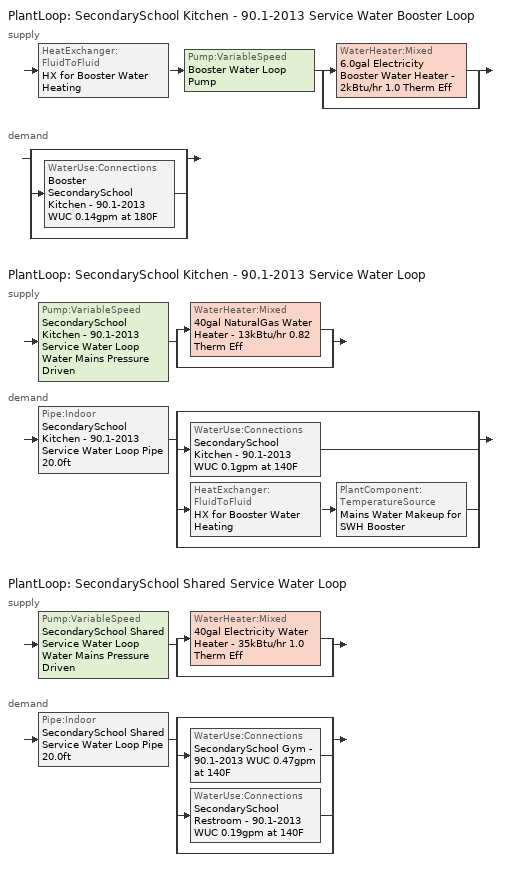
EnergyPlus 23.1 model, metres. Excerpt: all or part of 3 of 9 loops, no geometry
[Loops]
PlantLoop 'SecondarySchool Kitchen - 90.1-2013 Service Water Booster Loop'
 supply: HeatExchanger:FluidToFluid 'HX for Booster Water Heating' > Pump:VariableSpeed 'Booster Water Loop Pump' > split
  | WaterHeater:Mixed '6.0gal Electricity Booster Water Heater - 2kBtu/hr 1.0 Therm Eff'
  | bypass
 demand: split
  | bypass
  | WaterUse:Connections 'Booster SecondarySchool Kitchen - 90.1-2013 WUC 0.14gpm at 180F'
  | bypass
PlantLoop 'SecondarySchool Kitchen - 90.1-2013 Service Water Loop'
 supply: Pump:VariableSpeed 'SecondarySchool Kitchen - 90.1-2013 Service Water Loop Water Mains Pressure Driven' > split
  | WaterHeater:Mixed '40gal NaturalGas Water Heater - 13kBtu/hr 0.82 Therm Eff'
  | bypass
 demand: Pipe:Indoor 'SecondarySchool Kitchen - 90.1-2013 Service Water Loop Pipe 20.0ft' > split
  | bypass
  | WaterUse:Connections 'SecondarySchool Kitchen - 90.1-2013 WUC 0.1gpm at 140F'
  | HeatExchanger:FluidToFluid 'HX for Booster Water Heating' > PlantComponent:TemperatureSource 'Mains Water Makeup for SWH Booster'
  | bypass
PlantLoop 'SecondarySchool Shared Service Water Loop'
 supply: Pump:VariableSpeed 'SecondarySchool Shared Service Water Loop Water Mains Pressure Driven' > split
  | WaterHeater:Mixed '40gal Electricity Water Heater - 35kBtu/hr 1.0 Therm Eff'
  | bypass
 demand: Pipe:Indoor 'SecondarySchool Shared Service Water Loop Pipe 20.0ft' > split
  | bypass
  | WaterUse:Connections 'SecondarySchool Gym - 90.1-2013 WUC 0.47gpm at 140F'
  | WaterUse:Connections 'SecondarySchool Restroom - 90.1-2013 WUC 0.19gpm at 140F'
  | bypass
[Material] Roughness=Smooth; Thickness {m}=0.001143; Conductivity {W/m-K}=386; Density {kg/m3}=8906.27; Specific Heat {J/kg-K}=385.1856; Thermal Absorptance=0.9; Solar Absorptance=0.7; Visible Absorptance=0.7
Copper pipe 0.75in type L; Copper pipe 0.75in type L 2
[Construction]
Uninsulated copper pipe 0.75in type L: Copper pipe 0.75in type L
Uninsulated copper pipe 0.75in type L 2: Copper pipe 0.75in type L 2
[PlantLoop] Fluid Type=Water; Maximum Loop Flow Rate {m3/s}=Autosize; Minimum Loop Flow Rate {m3/s}=0; Plant Loop Volume {m3}=Autocalculate; Load Distribution Scheme=Optimal; Plant Loop Demand Calculation Scheme=SingleSetpoint; Common Pipe Simulation=None
Name | Plant Equipment Operation Scheme | Maximum Loop Temperature {C} | Minimum Loop Temperature {C}
SecondarySchool Kitchen - 90.1-2013 Service Water Booster Loop | SecondarySchool Kitchen - 90.1-2013 Service Water Booster Loop Operation Schemes | 100 | 0
SecondarySchool Kitchen - 90.1-2013 Service Water Loop | SecondarySchool Kitchen - 90.1-2013 Service Water Loop Operation Schemes | 60 | 10
SecondarySchool Shared Service Water Loop | SecondarySchool Shared Service Water Loop Operation Schemes | 60 | 10
[Sizing:Plant] Loop Type=Heating; Loop Design Temperature Difference {deltaC}=5; Sizing Option=NonCoincident; Zone Timesteps in Averaging Window=1; Coincident Sizing Factor Mode=None
Name | Design Loop Exit Temperature {C}
SecondarySchool Kitchen - 90.1-2013 Service Water Booster Loop | 82.2222
SecondarySchool Kitchen - 90.1-2013 Service Water Loop; SecondarySchool Shared Service Water Loop | 60
[Pump:VariableSpeed] Design Maximum Flow Rate {m3/s}=Autosize; Fraction of Motor Inefficiencies to Fluid Stream=0; Coefficient 1 of the Part Load Performance Curve=0; Coefficient 2 of the Part Load Performance Curve=3.2485; Coefficient 3 of the Part Load Performance Curve=-4.7443; Coefficient 4 of the Part Load Performance Curve=2.5294; Design Minimum Flow Rate {m3/s}=0; Pump Control Type=Intermittent; Skin Loss Radiative Fraction=0.5; Design Power Sizing Method=PowerPerFlowPerPressure; Design Electric Power per Unit Flow Rate {W/(m3/s)}=348701.1; Design Shaft Power per Unit Flow Rate per Unit Head {W/((m3/s)-Pa)}=1.28205; Design Minimum Flow Rate Fraction=0
Name | Design Pump Head {Pa} | Design Power Consumption {W} | Motor Efficiency
Booster Water Loop Pump | 0 | 0 | 1
SecondarySchool Kitchen - 90.1-2013 Service Water Loop Water Mains Pressure Driven; SecondarySchool Shared Service Water Loop Water Mains Pressure Driven | 0.001 | Autosize | 0.7
[SetpointManager:Scheduled] Control Variable=Temperature
Name | Schedule | Setpoint Node or NodeList
Hot water booster setpoint manager | Service Water Booster Temp - 180.00000000000006F | SecondarySchool Kitchen - 90.1-2013 Service Water Booster Loop Supply Outlet Node
Service hot water setpoint manager | Service Water Loop Temp - 140F | SecondarySchool Kitchen - 90.1-2013 Service Water Loop Supply Outlet Node
Service hot water setpoint manager 2 | Service Water Loop Temp - 140F | SecondarySchool Shared Service Water Loop Supply Outlet Node
[PlantEquipmentOperationSchemes] Control Scheme 1 Schedule=Always On Discrete
Name | Control Scheme 1
SecondarySchool Kitchen - 90.1-2013 Service Water Booster Loop Operation Schemes | SecondarySchool Kitchen - 90.1-2013 Service Water Booster Loop Heating Operation Scheme
SecondarySchool Kitchen - 90.1-2013 Service Water Loop Operation Schemes | SecondarySchool Kitchen - 90.1-2013 Service Water Loop Heating Operation Scheme
SecondarySchool Shared Service Water Loop Operation Schemes | SecondarySchool Shared Service Water Loop Heating Operation Scheme
[PlantEquipmentOperation:HeatingLoad] Load Range 1 Lower Limit {W}=0; Load Range 1 Upper Limit {W}=1000000000
Name | Range 1 Equipment List
SecondarySchool Kitchen - 90.1-2013 Service Water Booster Loop Heating Operation Scheme | SecondarySchool Kitchen - 90.1-2013 Service Water Booster Loop Heating Equipment List
SecondarySchool Kitchen - 90.1-2013 Service Water Loop Heating Operation Scheme | SecondarySchool Kitchen - 90.1-2013 Service Water Loop Heating Equipment List
SecondarySchool Shared Service Water Loop Heating Operation Scheme | SecondarySchool Shared Service Water Loop Heating Equipment List
[PlantEquipmentList]
SecondarySchool Kitchen - 90.1-2013 Service Water Booster Loop Heating Equipment List: HX for Booster Water Heating, 6.0gal Electricity Booster Water Heater - 2kBtu/hr 1.0 Therm Eff
SecondarySchool Kitchen - 90.1-2013 Service Water Loop Heating Equipment List: 40gal NaturalGas Water Heater - 13kBtu/hr 0.82 Therm Eff
SecondarySchool Shared Service Water Loop Heating Equipment List: 40gal Electricity Water Heater - 35kBtu/hr 1.0 Therm Eff
[WaterHeater:Mixed] Deadband Temperature Difference {deltaC}=2; Heater Control Type=Cycle; Heater Ignition Minimum Flow Rate {m3/s}=0; Heater Ignition Delay {s}=0; Off Cycle Parasitic Fuel Consumption Rate {W}=0; Off Cycle Parasitic Heat Fraction to Tank=0; On Cycle Parasitic Fuel Consumption Rate {W}=0; On Cycle Parasitic Heat Fraction to Tank=0; Ambient Temperature Indicator=Schedule; Off Cycle Loss Fraction to Zone=1; On Cycle Loss Fraction to Zone=1; Use Side Effectiveness=1; Source Side Effectiveness=1; Use Side Design Flow Rate {m3/s}=Autosize; Source Side Design Flow Rate {m3/s}=Autosize; Indirect Water Heating Recovery Time {hr}=1.5; Source Side Flow Control Mode=IndirectHeatPrimarySetpoint
Name | Tank Volume {m3} | Setpoint Temperature Schedule | Maximum Temperature Limit {C} | Heater Maximum Capacity {W} | Heater Fuel Type | Heater Thermal Efficiency | Off Cycle Parasitic Fuel Type | On Cycle Parasitic Fuel Type | Ambient Temperature Schedule | Off Cycle Loss Coefficient to Ambient Temperature {W/K} | On Cycle Loss Coefficient to Ambient Temperature {W/K}
6.0gal Electricity Booster Water Heater - 2kBtu/hr 1.0 Therm Eff | 0.0227125 | Service Water Booster Temp - 180.00000000000006F | 82.2222 | 708.445 | Electricity | 1 | Electricity | Electricity | Water Heater Ambient Temp Schedule - 71.6 | 1.05486 | 1.05486
40gal NaturalGas Water Heater - 13kBtu/hr 0.82 Therm Eff | 0.151416 | Service Water Loop Temp - 140F | 60 | 3689.82 | NaturalGas | 0.82 | NaturalGas | NaturalGas | Water Heater Ambient Temp Schedule - 71.6f | 1.2909 | 1.2909
40gal Electricity Water Heater - 35kBtu/hr 1.0 Therm Eff | 0.151416 | Service Water Loop Temp - 140F | 60 | 10136.6 | Electricity | 1 | Electricity | Electricity | Water Heater Ambient Temp Schedule - 71.6f | 1.20802 | 1.20802
[WaterHeater:Sizing] Design Mode=PeakDraw; Time Storage Can Meet Peak Draw {hr}=0.538503; Time for Tank Recovery {hr}=0; Nominal Tank Volume for Autosizing Plant Connections {m3}=1
6.0gal Electricity Booster Water Heater - 2kBtu/hr 1.0 Therm Eff; 40gal NaturalGas Water Heater - 13kBtu/hr 0.82 Therm Eff; 40gal Electricity Water Heater - 35kBtu/hr 1.0 Therm Eff
[Pipe:Indoor] Environment Type=Schedule; Pipe Inside Diameter {m}=0.019939; Pipe Length {m}=6.096
Name | Construction | Ambient Temperature Schedule | Ambient Air Velocity Schedule
SecondarySchool Kitchen - 90.1-2013 Service Water Loop Pipe 20.0ft | Uninsulated copper pipe 0.75in type L | SecondarySchool Kitchen - 90.1-2013 Service Water Loop Piping Air Temp - 70F | SecondarySchool Kitchen - 90.1-2013 Service Water Loop Piping Air Velocity - 0.67mph
SecondarySchool Shared Service Water Loop Pipe 20.0ft | Uninsulated copper pipe 0.75in type L 2 | SecondarySchool Shared Service Water Loop Piping Air Temp - 70F | SecondarySchool Shared Service Water Loop Piping Air Velocity - 0.67mph
[WaterUse:Connections] Drain Water Heat Exchanger Type=None; Drain Water Heat Exchanger Destination=Plant
Name | Water Use Equipment 1
Booster SecondarySchool Kitchen - 90.1-2013 WUC 0.14gpm at 180F | Booster SecondarySchool Kitchen - 90.1-2013 Service Water Use 0.14gpm at 180F
SecondarySchool Kitchen - 90.1-2013 WUC 0.1gpm at 140F | SecondarySchool Kitchen - 90.1-2013 Service Water Use 0.1gpm at 140F
SecondarySchool Gym - 90.1-2013 WUC 0.47gpm at 140F | SecondarySchool Gym - 90.1-2013 Service Water Use 0.47gpm at 140F
SecondarySchool Restroom - 90.1-2013 WUC 0.19gpm at 140F | SecondarySchool Restroom - 90.1-2013 Service Water Use 0.19gpm at 140F
[WaterUse:Equipment] Flow Rate Fraction Schedule=SchoolSecondary BLDG_SWH_SCH; Sensible Fraction Schedule=Fraction Sensible - 0.2; Latent Fraction Schedule=Fraction Latent - 0.05
Name | Peak Flow Rate {m3/s} | Target Temperature Schedule
Booster SecondarySchool Kitchen - 90.1-2013 Service Water Use 0.14gpm at 180F | 9.11437e-06 | Mixed Water At Faucet Temp - 180F
SecondarySchool Kitchen - 90.1-2013 Service Water Use 0.1gpm at 140F | 6.07625e-06 | Mixed Water At Faucet Temp - 140F
SecondarySchool Gym - 90.1-2013 Service Water Use 0.47gpm at 140F | 2.97987e-05 | Mixed Water At Faucet Temp - 140F
SecondarySchool Restroom - 90.1-2013 Service Water Use 0.19gpm at 140F | 1.19325e-05 | Mixed Water At Faucet Temp - 140F
[HeatExchanger:FluidToFluid]
HX for Booster Water Heating: Loop Demand Side Design Flow Rate {m3/s}=Autosize; Loop Supply Side Design Flow Rate {m3/s}=Autosize; Heat Exchange Model Type=Ideal; Heat Exchanger U-Factor Times Area Value {W/K}=Autosize; Control Type=UncontrolledOn; Minimum Temperature Difference to Activate Heat Exchanger {deltaC}=0.01; Heat Transfer Metering End Use Type=LoopToLoop; Component Override Cooling Control Temperature Mode=Loop; Sizing Factor=1; Operation Minimum Temperature Limit {C}=0; Operation Maximum Temperature Limit {C}=100
[PlantComponent:TemperatureSource]
Mains Water Makeup for SWH Booster: Design Volume Flow Rate {m3/s}=Autosize; Temperature Specification Type=Scheduled; Source Temperature {C}=8; Source Temperature Schedule=Mains Water Temperature
[Schedule:Day:Interval]
Fraction Latent - 0.05 Default: No, 24:00, 0.05
Fraction Sensible - 0.2 Default: No, 24:00, 0.2
Mixed Water At Faucet Temp - 140F Default; Service Water Loop Temp - 140F Default: No, 24:00, 60
Mixed Water At Faucet Temp - 180F Default; Service Water Booster Temp - 180.00000000000006F Default: No, 24:00, 82.2222
SchoolSecondary BLDG_SWH_SCH Default; SchoolSecondary BLDG_SWH_SCH Sat Day; SchoolSecondary BLDG_SWH_SCH Sun|Sat Day; SchoolSecondary BLDG_SWH_SCH Sun|Sat Day 1: No, 24:00, 0
SchoolSecondary BLDG_SWH_SCH Summer Design Day: No, 07:00, 0.05, 08:00, 0.1, 09:00, 0.34, 10:00, 0.6, 11:00, 0.63, 12:00, 0.72, 13:00, 0.79, 14:00, 0.83, 15:00, 0.61, 16:00, 0.65, 18:00, 0.1, 19:00, 0.19, 20:00, 0.25, 22:00, 0.22, 23:00, 0.12, 24:00, 0.09
SchoolSecondary BLDG_SWH_SCH Winter Design Day: No, 09:00, 0.03, 13:00, 0.05, 24:00, 0.03
SchoolSecondary BLDG_SWH_SCH Wkdy Day; SchoolSecondary BLDG_SWH_SCH Wkdy Day 2: No, 08:00, 0, 09:00, 0.34, 10:00, 0.6, 11:00, 0.63, 12:00, 0.72, 13:00, 0.79, 14:00, 0.83, 15:00, 0.61, 16:00, 0.65, 18:00, 0.1, 19:00, 0.19, 20:00, 0.25, 24:00, 0
SchoolSecondary BLDG_SWH_SCH Wkdy Day 1: No, 08:00, 0, 18:00, 0.1, 19:00, 0.19, 20:00, 0.25, 24:00, 0
SecondarySchool Kitchen - 90.1-2013 Service Water Loop Piping Air Temp - 70F Default; SecondarySchool Shared Service Water Loop Piping Air Temp - 70F Default: No, 24:00, 21.1111
SecondarySchool Kitchen - 90.1-2013 Service Water Loop Piping Air Velocity - 0.67mph Default; SecondarySchool Shared Service Water Loop Piping Air Velocity - 0.67mph Default: No, 24:00, 0.3
Water Heater Ambient Temp Schedule - 71.6 Default; Water Heater Ambient Temp Schedule - 71.6f Default: No, 24:00, 22
[Schedule:Week:Daily]
Fraction Latent - 0.05 Week Rule - Jan1-Dec31: Fraction Latent - 0.05 Default, Fraction Latent - 0.05 Default, Fraction Latent - 0.05 Default, Fraction Latent - 0.05 Default, Fraction Latent - 0.05 Default, Fraction Latent - 0.05 Default, Fraction Latent - 0.05 Default, Fraction Latent - 0.05 Default, Fraction Latent - 0.05 Default, Fraction Latent - 0.05 Default, Fraction Latent - 0.05 Default, Fraction Latent - 0.05 Default
Fraction Sensible - 0.2 Week Rule - Jan1-Dec31: Fraction Sensible - 0.2 Default, Fraction Sensible - 0.2 Default, Fraction Sensible - 0.2 Default, Fraction Sensible - 0.2 Default, Fraction Sensible - 0.2 Default, Fraction Sensible - 0.2 Default, Fraction Sensible - 0.2 Default, Fraction Sensible - 0.2 Default, Fraction Sensible - 0.2 Default, Fraction Sensible - 0.2 Default, Fraction Sensible - 0.2 Default, Fraction Sensible - 0.2 Default
Mixed Water At Faucet Temp - 140F Week Rule - Jan1-Dec31: Mixed Water At Faucet Temp - 140F Default, Mixed Water At Faucet Temp - 140F Default, Mixed Water At Faucet Temp - 140F Default, Mixed Water At Faucet Temp - 140F Default, Mixed Water At Faucet Temp - 140F Default, Mixed Water At Faucet Temp - 140F Default, Mixed Water At Faucet Temp - 140F Default, Mixed Water At Faucet Temp - 140F Default, Mixed Water At Faucet Temp - 140F Default, Mixed Water At Faucet Temp - 140F Default, Mixed Water At Faucet Temp - 140F Default, Mixed Water At Faucet Temp - 140F Default
Mixed Water At Faucet Temp - 180F Week Rule - Jan1-Dec31: Mixed Water At Faucet Temp - 180F Default, Mixed Water At Faucet Temp - 180F Default, Mixed Water At Faucet Temp - 180F Default, Mixed Water At Faucet Temp - 180F Default, Mixed Water At Faucet Temp - 180F Default, Mixed Water At Faucet Temp - 180F Default, Mixed Water At Faucet Temp - 180F Default, Mixed Water At Faucet Temp - 180F Default, Mixed Water At Faucet Temp - 180F Default, Mixed Water At Faucet Temp - 180F Default, Mixed Water At Faucet Temp - 180F Default, Mixed Water At Faucet Temp - 180F Default
SchoolSecondary BLDG_SWH_SCH Week Rule - Jan1-Jun10: SchoolSecondary BLDG_SWH_SCH Sun|Sat Day, SchoolSecondary BLDG_SWH_SCH Wkdy Day, SchoolSecondary BLDG_SWH_SCH Wkdy Day, SchoolSecondary BLDG_SWH_SCH Wkdy Day, SchoolSecondary BLDG_SWH_SCH Wkdy Day, SchoolSecondary BLDG_SWH_SCH Wkdy Day, SchoolSecondary BLDG_SWH_SCH Sun|Sat Day, SchoolSecondary BLDG_SWH_SCH Default, SchoolSecondary BLDG_SWH_SCH Summer Design Day, SchoolSecondary BLDG_SWH_SCH Winter Design Day, SchoolSecondary BLDG_SWH_SCH Default, SchoolSecondary BLDG_SWH_SCH Default
SchoolSecondary BLDG_SWH_SCH Week Rule - Jun11-Jun17: SchoolSecondary BLDG_SWH_SCH Sun|Sat Day, SchoolSecondary BLDG_SWH_SCH Wkdy Day, SchoolSecondary BLDG_SWH_SCH Wkdy Day, SchoolSecondary BLDG_SWH_SCH Wkdy Day, SchoolSecondary BLDG_SWH_SCH Wkdy Day, SchoolSecondary BLDG_SWH_SCH Wkdy Day 1, SchoolSecondary BLDG_SWH_SCH Sun|Sat Day 1, SchoolSecondary BLDG_SWH_SCH Default, SchoolSecondary BLDG_SWH_SCH Summer Design Day, SchoolSecondary BLDG_SWH_SCH Winter Design Day, SchoolSecondary BLDG_SWH_SCH Default, SchoolSecondary BLDG_SWH_SCH Default
SchoolSecondary BLDG_SWH_SCH Week Rule - Jun18-Sep9: SchoolSecondary BLDG_SWH_SCH Sun|Sat Day 1, SchoolSecondary BLDG_SWH_SCH Wkdy Day 1, SchoolSecondary BLDG_SWH_SCH Wkdy Day 1, SchoolSecondary BLDG_SWH_SCH Wkdy Day 1, SchoolSecondary BLDG_SWH_SCH Wkdy Day 1, SchoolSecondary BLDG_SWH_SCH Wkdy Day 1, SchoolSecondary BLDG_SWH_SCH Sun|Sat Day 1, SchoolSecondary BLDG_SWH_SCH Default, SchoolSecondary BLDG_SWH_SCH Summer Design Day, SchoolSecondary BLDG_SWH_SCH Winter Design Day, SchoolSecondary BLDG_SWH_SCH Default, SchoolSecondary BLDG_SWH_SCH Default
SchoolSecondary BLDG_SWH_SCH Week Rule - Sep10-Sep16: SchoolSecondary BLDG_SWH_SCH Sun|Sat Day 1, SchoolSecondary BLDG_SWH_SCH Wkdy Day 1, SchoolSecondary BLDG_SWH_SCH Wkdy Day 1, SchoolSecondary BLDG_SWH_SCH Wkdy Day 1, SchoolSecondary BLDG_SWH_SCH Wkdy Day 1, SchoolSecondary BLDG_SWH_SCH Wkdy Day 1, SchoolSecondary BLDG_SWH_SCH Sat Day, SchoolSecondary BLDG_SWH_SCH Default, SchoolSecondary BLDG_SWH_SCH Summer Design Day, SchoolSecondary BLDG_SWH_SCH Winter Design Day, SchoolSecondary BLDG_SWH_SCH Default, SchoolSecondary BLDG_SWH_SCH Default
SchoolSecondary BLDG_SWH_SCH Week Rule - Sep17-Dec31: SchoolSecondary BLDG_SWH_SCH Default, SchoolSecondary BLDG_SWH_SCH Wkdy Day 2, SchoolSecondary BLDG_SWH_SCH Wkdy Day 2, SchoolSecondary BLDG_SWH_SCH Wkdy Day 2, SchoolSecondary BLDG_SWH_SCH Wkdy Day 2, SchoolSecondary BLDG_SWH_SCH Wkdy Day 2, SchoolSecondary BLDG_SWH_SCH Sat Day, SchoolSecondary BLDG_SWH_SCH Default, SchoolSecondary BLDG_SWH_SCH Summer Design Day, SchoolSecondary BLDG_SWH_SCH Winter Design Day, SchoolSecondary BLDG_SWH_SCH Default, SchoolSecondary BLDG_SWH_SCH Default
SecondarySchool Kitchen - 90.1-2013 Service Water Loop Piping Air Temp - 70F Week Rule - Jan1-Dec31: SecondarySchool Kitchen - 90.1-2013 Service Water Loop Piping Air Temp - 70F Default, SecondarySchool Kitchen - 90.1-2013 Service Water Loop Piping Air Temp - 70F Default, SecondarySchool Kitchen - 90.1-2013 Service Water Loop Piping Air Temp - 70F Default, SecondarySchool Kitchen - 90.1-2013 Service Water Loop Piping Air Temp - 70F Default, SecondarySchool Kitchen - 90.1-2013 Service Water Loop Piping Air Temp - 70F Default, SecondarySchool Kitchen - 90.1-2013 Service Water Loop Piping Air Temp - 70F Default, SecondarySchool Kitchen - 90.1-2013 Service Water Loop Piping Air Temp - 70F Default, SecondarySchool Kitchen - 90.1-2013 Service Water Loop Piping Air Temp - 70F Default, SecondarySchool Kitchen - 90.1-2013 Service Water Loop Piping Air Temp - 70F Default, SecondarySchool Kitchen - 90.1-2013 Service Water Loop Piping Air Temp - 70F Default, SecondarySchool Kitchen - 90.1-2013 Service Water Loop Piping Air Temp - 70F Default, SecondarySchool Kitchen - 90.1-2013 Service Water Loop Piping Air Temp - 70F Default
SecondarySchool Kitchen - 90.1-2013 Service Water Loop Piping Air Velocity - 0.67mph Week Rule - Jan1-Dec31: SecondarySchool Kitchen - 90.1-2013 Service Water Loop Piping Air Velocity - 0.67mph Default, SecondarySchool Kitchen - 90.1-2013 Service Water Loop Piping Air Velocity - 0.67mph Default, SecondarySchool Kitchen - 90.1-2013 Service Water Loop Piping Air Velocity - 0.67mph Default, SecondarySchool Kitchen - 90.1-2013 Service Water Loop Piping Air Velocity - 0.67mph Default, SecondarySchool Kitchen - 90.1-2013 Service Water Loop Piping Air Velocity - 0.67mph Default, SecondarySchool Kitchen - 90.1-2013 Service Water Loop Piping Air Velocity - 0.67mph Default, SecondarySchool Kitchen - 90.1-2013 Service Water Loop Piping Air Velocity - 0.67mph Default, SecondarySchool Kitchen - 90.1-2013 Service Water Loop Piping Air Velocity - 0.67mph Default, SecondarySchool Kitchen - 90.1-2013 Service Water Loop Piping Air Velocity - 0.67mph Default, SecondarySchool Kitchen - 90.1-2013 Service Water Loop Piping Air Velocity - 0.67mph Default, SecondarySchool Kitchen - 90.1-2013 Service Water Loop Piping Air Velocity - 0.67mph Default, SecondarySchool Kitchen - 90.1-2013 Service Water Loop Piping Air Velocity - 0.67mph Default
SecondarySchool Shared Service Water Loop Piping Air Temp - 70F Week Rule - Jan1-Dec31: SecondarySchool Shared Service Water Loop Piping Air Temp - 70F Default, SecondarySchool Shared Service Water Loop Piping Air Temp - 70F Default, SecondarySchool Shared Service Water Loop Piping Air Temp - 70F Default, SecondarySchool Shared Service Water Loop Piping Air Temp - 70F Default, SecondarySchool Shared Service Water Loop Piping Air Temp - 70F Default, SecondarySchool Shared Service Water Loop Piping Air Temp - 70F Default, SecondarySchool Shared Service Water Loop Piping Air Temp - 70F Default, SecondarySchool Shared Service Water Loop Piping Air Temp - 70F Default, SecondarySchool Shared Service Water Loop Piping Air Temp - 70F Default, SecondarySchool Shared Service Water Loop Piping Air Temp - 70F Default, SecondarySchool Shared Service Water Loop Piping Air Temp - 70F Default, SecondarySchool Shared Service Water Loop Piping Air Temp - 70F Default
SecondarySchool Shared Service Water Loop Piping Air Velocity - 0.67mph Week Rule - Jan1-Dec31: SecondarySchool Shared Service Water Loop Piping Air Velocity - 0.67mph Default, SecondarySchool Shared Service Water Loop Piping Air Velocity - 0.67mph Default, SecondarySchool Shared Service Water Loop Piping Air Velocity - 0.67mph Default, SecondarySchool Shared Service Water Loop Piping Air Velocity - 0.67mph Default, SecondarySchool Shared Service Water Loop Piping Air Velocity - 0.67mph Default, SecondarySchool Shared Service Water Loop Piping Air Velocity - 0.67mph Default, SecondarySchool Shared Service Water Loop Piping Air Velocity - 0.67mph Default, SecondarySchool Shared Service Water Loop Piping Air Velocity - 0.67mph Default, SecondarySchool Shared Service Water Loop Piping Air Velocity - 0.67mph Default, SecondarySchool Shared Service Water Loop Piping Air Velocity - 0.67mph Default, SecondarySchool Shared Service Water Loop Piping Air Velocity - 0.67mph Default, SecondarySchool Shared Service Water Loop Piping Air Velocity - 0.67mph Default
Service Water Booster Temp - 180.00000000000006F Week Rule - Jan1-Dec31: Service Water Booster Temp - 180.00000000000006F Default, Service Water Booster Temp - 180.00000000000006F Default, Service Water Booster Temp - 180.00000000000006F Default, Service Water Booster Temp - 180.00000000000006F Default, Service Water Booster Temp - 180.00000000000006F Default, Service Water Booster Temp - 180.00000000000006F Default, Service Water Booster Temp - 180.00000000000006F Default, Service Water Booster Temp - 180.00000000000006F Default, Service Water Booster Temp - 180.00000000000006F Default, Service Water Booster Temp - 180.00000000000006F Default, Service Water Booster Temp - 180.00000000000006F Default, Service Water Booster Temp - 180.00000000000006F Default
Service Water Loop Temp - 140F Week Rule - Jan1-Dec31: Service Water Loop Temp - 140F Default, Service Water Loop Temp - 140F Default, Service Water Loop Temp - 140F Default, Service Water Loop Temp - 140F Default, Service Water Loop Temp - 140F Default, Service Water Loop Temp - 140F Default, Service Water Loop Temp - 140F Default, Service Water Loop Temp - 140F Default, Service Water Loop Temp - 140F Default, Service Water Loop Temp - 140F Default, Service Water Loop Temp - 140F Default, Service Water Loop Temp - 140F Default
Water Heater Ambient Temp Schedule - 71.6 Week Rule - Jan1-Dec31: Water Heater Ambient Temp Schedule - 71.6 Default, Water Heater Ambient Temp Schedule - 71.6 Default, Water Heater Ambient Temp Schedule - 71.6 Default, Water Heater Ambient Temp Schedule - 71.6 Default, Water Heater Ambient Temp Schedule - 71.6 Default, Water Heater Ambient Temp Schedule - 71.6 Default, Water Heater Ambient Temp Schedule - 71.6 Default, Water Heater Ambient Temp Schedule - 71.6 Default, Water Heater Ambient Temp Schedule - 71.6 Default, Water Heater Ambient Temp Schedule - 71.6 Default, Water Heater Ambient Temp Schedule - 71.6 Default, Water Heater Ambient Temp Schedule - 71.6 Default
Water Heater Ambient Temp Schedule - 71.6f Week Rule - Jan1-Dec31: Water Heater Ambient Temp Schedule - 71.6f Default, Water Heater Ambient Temp Schedule - 71.6f Default, Water Heater Ambient Temp Schedule - 71.6f Default, Water Heater Ambient Temp Schedule - 71.6f Default, Water Heater Ambient Temp Schedule - 71.6f Default, Water Heater Ambient Temp Schedule - 71.6f Default, Water Heater Ambient Temp Schedule - 71.6f Default, Water Heater Ambient Temp Schedule - 71.6f Default, Water Heater Ambient Temp Schedule - 71.6f Default, Water Heater Ambient Temp Schedule - 71.6f Default, Water Heater Ambient Temp Schedule - 71.6f Default, Water Heater Ambient Temp Schedule - 71.6f Default
[Schedule:Year]
Fraction Latent - 0.05: Fraction Latent - 0.05 Week Rule - Jan1-Dec31, 1, 1, 12, 31
Fraction Sensible - 0.2: Fraction Sensible - 0.2 Week Rule - Jan1-Dec31, 1, 1, 12, 31
Mixed Water At Faucet Temp - 140F: Mixed Water At Faucet Temp - 140F Week Rule - Jan1-Dec31, 1, 1, 12, 31
Mixed Water At Faucet Temp - 180F: Mixed Water At Faucet Temp - 180F Week Rule - Jan1-Dec31, 1, 1, 12, 31
SchoolSecondary BLDG_SWH_SCH: SchoolSecondary BLDG_SWH_SCH Week Rule - Jan1-Jun10, 1, 1, 6, 10, SchoolSecondary BLDG_SWH_SCH Week Rule - Jun11-Jun17, 6, 11, 6, 17, SchoolSecondary BLDG_SWH_SCH Week Rule - Jun18-Sep9, 6, 18, 9, 9, SchoolSecondary BLDG_SWH_SCH Week Rule - Sep10-Sep16, 9, 10, 9, 16, SchoolSecondary BLDG_SWH_SCH Week Rule - Sep17-Dec31, 9, 17, 12, 31
SecondarySchool Kitchen - 90.1-2013 Service Water Loop Piping Air Temp - 70F: SecondarySchool Kitchen - 90.1-2013 Service Water Loop Piping Air Temp - 70F Week Rule - Jan1-Dec31, 1, 1, 12, 31
SecondarySchool Kitchen - 90.1-2013 Service Water Loop Piping Air Velocity - 0.67mph: SecondarySchool Kitchen - 90.1-2013 Service Water Loop Piping Air Velocity - 0.67mph Week Rule - Jan1-Dec31, 1, 1, 12, 31
SecondarySchool Shared Service Water Loop Piping Air Temp - 70F: SecondarySchool Shared Service Water Loop Piping Air Temp - 70F Week Rule - Jan1-Dec31, 1, 1, 12, 31
SecondarySchool Shared Service Water Loop Piping Air Velocity - 0.67mph: SecondarySchool Shared Service Water Loop Piping Air Velocity - 0.67mph Week Rule - Jan1-Dec31, 1, 1, 12, 31
Service Water Booster Temp - 180.00000000000006F: Service Water Booster Temp - 180.00000000000006F Week Rule - Jan1-Dec31, 1, 1, 12, 31
Service Water Loop Temp - 140F: Service Water Loop Temp - 140F Week Rule - Jan1-Dec31, 1, 1, 12, 31
Water Heater Ambient Temp Schedule - 71.6: Water Heater Ambient Temp Schedule - 71.6 Week Rule - Jan1-Dec31, 1, 1, 12, 31
Water Heater Ambient Temp Schedule - 71.6f: Water Heater Ambient Temp Schedule - 71.6f Week Rule - Jan1-Dec31, 1, 1, 12, 31
[Schedule:Constant]
Always On Discrete: OnOff, 1
Mains Water Temperature: Temperature, 10
